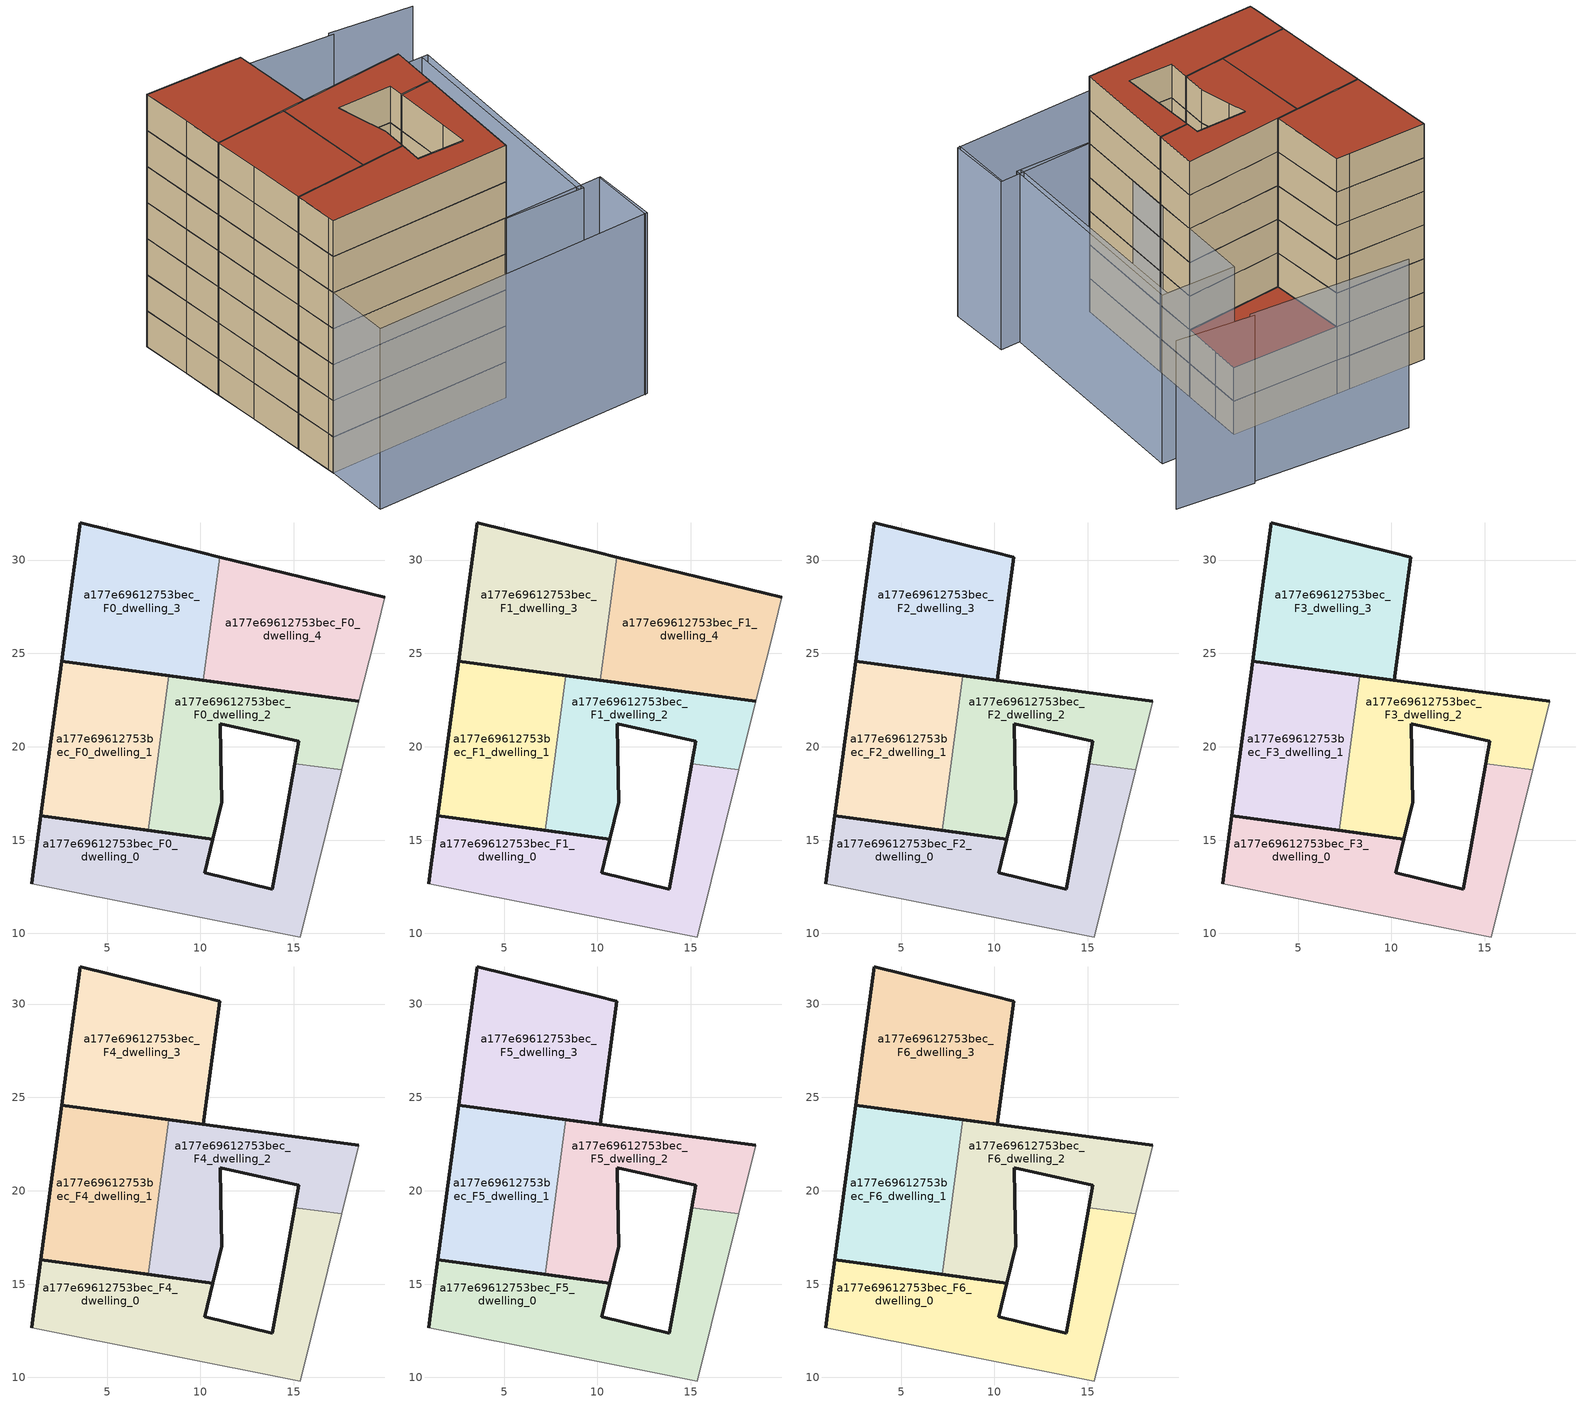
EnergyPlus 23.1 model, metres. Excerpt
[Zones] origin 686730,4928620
a177e69612753bec_F0_dwelling_0
 floor ground (EU_floor_Construction): 15.34,9.81 17.57,18.76 15.05,19.1 14.24,14.57 13.85,12.37 10.22,13.26 10.66,15.05 1.45,16.3 1.02,13.12 0.96,12.65 z0
 wall outside (EU_wall_Construction): 0.96,12.65 1.02,13.12 1.45,16.3 10.66,15.05 10.22,13.26 13.85,12.37 14.24,14.57 15.05,19.1 z0:3
 wall adiabatic (EU_wall_Construction): 17.57,18.76 15.34,9.81 0.96,12.65 z0:3
 wall to a177e69612753bec_F0_dwelling_2 (EU_wall_Construction): 15.05,19.1 17.57,18.76 z0:3
a177e69612753bec_F0_dwelling_1
 floor ground (EU_floor_Construction): 7.19,15.52 8.32,23.81 2.56,24.59 2.06,20.86 1.45,16.3 z0
 wall outside (EU_wall_Construction): 7.19,15.52 1.45,16.3 2.06,20.86 2.56,24.59 8.32,23.81 z0:3
 wall to a177e69612753bec_F0_dwelling_2 (EU_wall_Construction): 8.32,23.81 7.19,15.52 z0:3
a177e69612753bec_F0_dwelling_2
 floor ground (EU_floor_Construction): 17.57,18.76 18.49,22.44 8.32,23.81 7.19,15.52 10.66,15.05 11.15,17.02 11.09,19.64 11.06,21.22 15.26,20.28 15.05,19.1 z0
 wall outside (EU_wall_Construction): 15.05,19.1 15.26,20.28 11.06,21.22 11.09,19.64 11.15,17.02 10.66,15.05 7.19,15.52 / 8.32,23.81 18.49,22.44 z0:3
 wall adiabatic (EU_wall_Construction): 18.49,22.44 17.57,18.76 z0:3
a177e69612753bec_F0_dwelling_3
 floor ground (EU_floor_Construction): 10.16,23.56 11.05,30.15 9.98,30.41 3.56,31.98 3.01,27.89 2.56,24.59 z0
 wall outside (EU_wall_Construction): 10.16,23.56 2.56,24.59 3.01,27.89 3.56,31.98 9.98,30.41 11.05,30.15 z0:3
 wall to a177e69612753bec_F0_dwelling_4 (EU_wall_Construction): 11.05,30.15 10.16,23.56 z0:3
a177e69612753bec_F0_dwelling_4
 floor ground (EU_floor_Construction): 18.49,22.44 19.3,25.68 19.88,28 11.05,30.15 10.16,23.56 z0
 wall outside (EU_wall_Construction): 18.49,22.44 10.16,23.56 / 11.05,30.15 19.88,28 z0:3
 wall adiabatic (EU_wall_Construction): 19.88,28 19.3,25.68 18.49,22.44 z0:3
a177e69612753bec_F1_dwelling_0
 floor to a177e69612753bec_F0_dwelling_0 (EU_floor_Construction): 15.34,9.81 17.57,18.76 15.05,19.1 14.24,14.57 13.85,12.37 10.22,13.26 10.66,15.05 1.45,16.3 1.02,13.12 0.96,12.65 z3
 wall outside (EU_wall_Construction): 0.96,12.65 1.02,13.12 1.45,16.3 10.66,15.05 10.22,13.26 13.85,12.37 14.24,14.57 15.05,19.1 z3:6
 wall adiabatic (EU_wall_Construction): 17.57,18.76 15.34,9.81 0.96,12.65 z3:6
 wall to a177e69612753bec_F1_dwelling_2 (EU_wall_Construction): 15.05,19.1 17.57,18.76 z3:6
a177e69612753bec_F1_dwelling_1
 floor to a177e69612753bec_F0_dwelling_1 (EU_floor_Construction): 7.19,15.52 8.32,23.81 2.56,24.59 2.06,20.86 1.45,16.3 z3
 wall outside (EU_wall_Construction): 7.19,15.52 1.45,16.3 2.06,20.86 2.56,24.59 8.32,23.81 z3:6
 wall to a177e69612753bec_F1_dwelling_2 (EU_wall_Construction): 8.32,23.81 7.19,15.52 z3:6
a177e69612753bec_F1_dwelling_2
 floor to a177e69612753bec_F0_dwelling_2 (EU_floor_Construction): 17.57,18.76 18.49,22.44 8.32,23.81 7.19,15.52 10.66,15.05 11.15,17.02 11.09,19.64 11.06,21.22 15.26,20.28 15.05,19.1 z3
 wall outside (EU_wall_Construction): 15.05,19.1 15.26,20.28 11.06,21.22 11.09,19.64 11.15,17.02 10.66,15.05 7.19,15.52 / 8.32,23.81 18.49,22.44 z3:6
 wall adiabatic (EU_wall_Construction): 18.49,22.44 17.57,18.76 z3:6
a177e69612753bec_F1_dwelling_3
 floor to a177e69612753bec_F0_dwelling_3 (EU_floor_Construction): 10.16,23.56 11.05,30.15 9.98,30.41 3.56,31.98 3.01,27.89 2.56,24.59 z3
 wall outside (EU_wall_Construction): 10.16,23.56 2.56,24.59 3.01,27.89 3.56,31.98 9.98,30.41 11.05,30.15 z3:6
 wall to a177e69612753bec_F1_dwelling_4 (EU_wall_Construction): 11.05,30.15 10.16,23.56 z3:6
a177e69612753bec_F1_dwelling_4
 floor to a177e69612753bec_F0_dwelling_4 (EU_floor_Construction): 18.49,22.44 19.3,25.68 19.88,28 11.05,30.15 10.16,23.56 z3
 wall outside (EU_wall_Construction): 18.49,22.44 10.16,23.56 / 11.05,30.15 19.88,28 z3:6
 wall adiabatic (EU_wall_Construction): 19.88,28 19.3,25.68 18.49,22.44 z3:6
 roof outside (EU_roof_Construction): 19.88,28 19.3,25.68 18.49,22.44 10.16,23.56 11.05,30.15 z6
a177e69612753bec_F2_dwelling_0
 floor to a177e69612753bec_F1_dwelling_0 (EU_floor_Construction): 15.34,9.81 17.57,18.76 15.05,19.1 14.24,14.57 13.85,12.37 10.22,13.26 10.66,15.05 1.45,16.3 1.02,13.12 0.96,12.65 z6
 wall outside (EU_wall_Construction): 0.96,12.65 1.02,13.12 1.45,16.3 10.66,15.05 10.22,13.26 13.85,12.37 14.24,14.57 15.05,19.1 z6:9
 wall adiabatic (EU_wall_Construction): 17.57,18.76 15.34,9.81 0.96,12.65 z6:9
 wall to a177e69612753bec_F2_dwelling_2 (EU_wall_Construction): 15.05,19.1 17.57,18.76 z6:9
a177e69612753bec_F2_dwelling_1
 floor to a177e69612753bec_F1_dwelling_1 (EU_floor_Construction): 7.19,15.52 8.32,23.81 2.56,24.59 2.06,20.86 1.45,16.3 z6
 wall outside (EU_wall_Construction): 7.19,15.52 1.45,16.3 2.06,20.86 2.56,24.59 8.32,23.81 z6:9
 wall to a177e69612753bec_F2_dwelling_2 (EU_wall_Construction): 8.32,23.81 7.19,15.52 z6:9
a177e69612753bec_F2_dwelling_2
 floor to a177e69612753bec_F1_dwelling_2 (EU_floor_Construction): 17.57,18.76 18.49,22.44 8.32,23.81 7.19,15.52 10.66,15.05 11.15,17.02 11.09,19.64 11.06,21.22 15.26,20.28 15.05,19.1 z6
 wall outside (EU_wall_Construction): 15.05,19.1 15.26,20.28 11.06,21.22 11.09,19.64 11.15,17.02 10.66,15.05 7.19,15.52 / 8.32,23.81 18.49,22.44 z6:9
 wall adiabatic (EU_wall_Construction): 18.49,22.44 17.57,18.76 z6:9
a177e69612753bec_F2_dwelling_3
 floor to a177e69612753bec_F1_dwelling_3 (EU_floor_Construction): 10.16,23.56 11.05,30.15 9.98,30.41 3.56,31.98 3.01,27.89 2.56,24.59 z6
 wall outside (EU_wall_Construction): 10.16,23.56 2.56,24.59 3.01,27.89 3.56,31.98 9.98,30.41 11.05,30.15 10.16,23.56 z6:9
a177e69612753bec_F3_dwelling_0
 floor to a177e69612753bec_F2_dwelling_0 (EU_floor_Construction): 15.34,9.81 17.57,18.76 15.05,19.1 14.24,14.57 13.85,12.37 10.22,13.26 10.66,15.05 1.45,16.3 1.02,13.12 0.96,12.65 z9
 wall outside (EU_wall_Construction): 0.96,12.65 1.02,13.12 1.45,16.3 10.66,15.05 10.22,13.26 13.85,12.37 14.24,14.57 15.05,19.1 z9:12
 wall adiabatic (EU_wall_Construction): 17.57,18.76 15.34,9.81 0.96,12.65 z9:12
 wall to a177e69612753bec_F3_dwelling_2 (EU_wall_Construction): 15.05,19.1 17.57,18.76 z9:12
a177e69612753bec_F3_dwelling_1
 floor to a177e69612753bec_F2_dwelling_1 (EU_floor_Construction): 7.19,15.52 8.32,23.81 2.56,24.59 2.06,20.86 1.45,16.3 z9
 wall outside (EU_wall_Construction): 7.19,15.52 1.45,16.3 2.06,20.86 2.56,24.59 8.32,23.81 z9:12
 wall to a177e69612753bec_F3_dwelling_2 (EU_wall_Construction): 8.32,23.81 7.19,15.52 z9:12
a177e69612753bec_F3_dwelling_2
 floor to a177e69612753bec_F2_dwelling_2 (EU_floor_Construction): 17.57,18.76 18.49,22.44 8.32,23.81 7.19,15.52 10.66,15.05 11.15,17.02 11.09,19.64 11.06,21.22 15.26,20.28 15.05,19.1 z9
 wall outside (EU_wall_Construction): 15.05,19.1 15.26,20.28 11.06,21.22 11.09,19.64 11.15,17.02 10.66,15.05 7.19,15.52 / 8.32,23.81 18.49,22.44 z9:12
 wall adiabatic (EU_wall_Construction): 18.49,22.44 17.57,18.76 z9:12
a177e69612753bec_F3_dwelling_3
 floor to a177e69612753bec_F2_dwelling_3 (EU_floor_Construction): 10.16,23.56 11.05,30.15 9.98,30.41 3.56,31.98 3.01,27.89 2.56,24.59 z9
 wall outside (EU_wall_Construction): 10.16,23.56 2.56,24.59 3.01,27.89 3.56,31.98 9.98,30.41 11.05,30.15 10.16,23.56 z9:12
a177e69612753bec_F4_dwelling_0
 floor to a177e69612753bec_F3_dwelling_0 (EU_floor_Construction): 15.34,9.81 17.57,18.76 15.05,19.1 14.24,14.57 13.85,12.37 10.22,13.26 10.66,15.05 1.45,16.3 1.02,13.12 0.96,12.65 z12
 wall outside (EU_wall_Construction): 0.96,12.65 1.02,13.12 1.45,16.3 10.66,15.05 10.22,13.26 13.85,12.37 14.24,14.57 15.05,19.1 z12:15
 wall adiabatic (EU_wall_Construction): 17.57,18.76 15.34,9.81 0.96,12.65 z12:15
 wall to a177e69612753bec_F4_dwelling_2 (EU_wall_Construction): 15.05,19.1 17.57,18.76 z12:15
a177e69612753bec_F4_dwelling_1
 floor to a177e69612753bec_F3_dwelling_1 (EU_floor_Construction): 7.19,15.52 8.32,23.81 2.56,24.59 2.06,20.86 1.45,16.3 z12
 wall outside (EU_wall_Construction): 7.19,15.52 1.45,16.3 2.06,20.86 2.56,24.59 8.32,23.81 z12:15
 wall to a177e69612753bec_F4_dwelling_2 (EU_wall_Construction): 8.32,23.81 7.19,15.52 z12:15
a177e69612753bec_F4_dwelling_2
 floor to a177e69612753bec_F3_dwelling_2 (EU_floor_Construction): 17.57,18.76 18.49,22.44 8.32,23.81 7.19,15.52 10.66,15.05 11.15,17.02 11.09,19.64 11.06,21.22 15.26,20.28 15.05,19.1 z12
 wall outside (EU_wall_Construction): 15.05,19.1 15.26,20.28 11.06,21.22 11.09,19.64 11.15,17.02 10.66,15.05 7.19,15.52 / 8.32,23.81 18.49,22.44 z12:15
 wall adiabatic (EU_wall_Construction): 18.49,22.44 17.57,18.76 z12:15
a177e69612753bec_F4_dwelling_3
 floor to a177e69612753bec_F3_dwelling_3 (EU_floor_Construction): 10.16,23.56 11.05,30.15 9.98,30.41 3.56,31.98 3.01,27.89 2.56,24.59 z12
 wall outside (EU_wall_Construction): 10.16,23.56 2.56,24.59 3.01,27.89 3.56,31.98 9.98,30.41 11.05,30.15 10.16,23.56 z12:15
a177e69612753bec_F5_dwelling_0
 floor to a177e69612753bec_F4_dwelling_0 (EU_floor_Construction): 15.34,9.81 17.57,18.76 15.05,19.1 14.24,14.57 13.85,12.37 10.22,13.26 10.66,15.05 1.45,16.3 1.02,13.12 0.96,12.65 z15
 wall outside (EU_wall_Construction): 0.96,12.65 1.02,13.12 1.45,16.3 10.66,15.05 10.22,13.26 13.85,12.37 14.24,14.57 15.05,19.1 z15:18
 wall adiabatic (EU_wall_Construction): 17.57,18.76 15.34,9.81 0.96,12.65 z15:18
 wall to a177e69612753bec_F5_dwelling_2 (EU_wall_Construction): 15.05,19.1 17.57,18.76 z15:18
a177e69612753bec_F5_dwelling_1
 floor to a177e69612753bec_F4_dwelling_1 (EU_floor_Construction): 7.19,15.52 8.32,23.81 2.56,24.59 2.06,20.86 1.45,16.3 z15
 wall outside (EU_wall_Construction): 7.19,15.52 1.45,16.3 2.06,20.86 2.56,24.59 8.32,23.81 z15:18
 wall to a177e69612753bec_F5_dwelling_2 (EU_wall_Construction): 8.32,23.81 7.19,15.52 z15:18
a177e69612753bec_F5_dwelling_2
 floor to a177e69612753bec_F4_dwelling_2 (EU_floor_Construction): 17.57,18.76 18.49,22.44 8.32,23.81 7.19,15.52 10.66,15.05 11.15,17.02 11.09,19.64 11.06,21.22 15.26,20.28 15.05,19.1 z15
 wall outside (EU_wall_Construction): 15.05,19.1 15.26,20.28 11.06,21.22 11.09,19.64 11.15,17.02 10.66,15.05 7.19,15.52 / 8.32,23.81 18.49,22.44 z15:18
 wall adiabatic (EU_wall_Construction): 18.49,22.44 17.57,18.76 z15:18
a177e69612753bec_F5_dwelling_3
 floor to a177e69612753bec_F4_dwelling_3 (EU_floor_Construction): 10.16,23.56 11.05,30.15 9.98,30.41 3.56,31.98 3.01,27.89 2.56,24.59 z15
 wall outside (EU_wall_Construction): 10.16,23.56 2.56,24.59 3.01,27.89 3.56,31.98 9.98,30.41 11.05,30.15 10.16,23.56 z15:18
a177e69612753bec_F6_dwelling_0
 floor to a177e69612753bec_F5_dwelling_0 (EU_floor_Construction): 15.34,9.81 17.57,18.76 15.05,19.1 14.24,14.57 13.85,12.37 10.22,13.26 10.66,15.05 1.45,16.3 1.02,13.12 0.96,12.65 z18
 wall outside (EU_wall_Construction): 0.96,12.65 1.02,13.12 1.45,16.3 10.66,15.05 10.22,13.26 13.85,12.37 14.24,14.57 15.05,19.1 z18:21
 wall adiabatic (EU_wall_Construction): 17.57,18.76 15.34,9.81 0.96,12.65 z18:21
 wall to a177e69612753bec_F6_dwelling_2 (EU_wall_Construction): 15.05,19.1 17.57,18.76 z18:21
 roof outside (EU_roof_Construction): 17.57,18.76 15.34,9.81 0.96,12.65 1.02,13.12 1.45,16.3 10.66,15.05 10.22,13.26 13.85,12.37 14.24,14.57 15.05,19.1 z21
a177e69612753bec_F6_dwelling_1
 floor to a177e69612753bec_F5_dwelling_1 (EU_floor_Construction): 7.19,15.52 8.32,23.81 2.56,24.59 2.06,20.86 1.45,16.3 z18
 wall outside (EU_wall_Construction): 7.19,15.52 1.45,16.3 2.06,20.86 2.56,24.59 8.32,23.81 z18:21
 wall to a177e69612753bec_F6_dwelling_2 (EU_wall_Construction): 8.32,23.81 7.19,15.52 z18:21
 roof outside (EU_roof_Construction): 8.32,23.81 7.19,15.52 1.45,16.3 2.06,20.86 2.56,24.59 z21
a177e69612753bec_F6_dwelling_2
 floor to a177e69612753bec_F5_dwelling_2 (EU_floor_Construction): 17.57,18.76 18.49,22.44 8.32,23.81 7.19,15.52 10.66,15.05 11.15,17.02 11.09,19.64 11.06,21.22 15.26,20.28 15.05,19.1 z18
 wall outside (EU_wall_Construction): 15.05,19.1 15.26,20.28 11.06,21.22 11.09,19.64 11.15,17.02 10.66,15.05 7.19,15.52 / 8.32,23.81 18.49,22.44 z18:21
 wall adiabatic (EU_wall_Construction): 18.49,22.44 17.57,18.76 z18:21
 roof outside (EU_roof_Construction): 18.49,22.44 17.57,18.76 15.05,19.1 15.26,20.28 11.06,21.22 11.09,19.64 11.15,17.02 10.66,15.05 7.19,15.52 8.32,23.81 z21
a177e69612753bec_F6_dwelling_3
 floor to a177e69612753bec_F5_dwelling_3 (EU_floor_Construction): 10.16,23.56 11.05,30.15 9.98,30.41 3.56,31.98 3.01,27.89 2.56,24.59 z18
 wall outside (EU_wall_Construction): 10.16,23.56 2.56,24.59 3.01,27.89 3.56,31.98 9.98,30.41 11.05,30.15 10.16,23.56 z18:21
 roof outside (EU_roof_Construction): 11.05,30.15 10.16,23.56 2.56,24.59 3.01,27.89 3.56,31.98 9.98,30.41 z21
shading: 21.92,3.04 23.09,8.21 / 21.11,8.31 25.56,26.63 / 29.6,31.1 23.4,33.18 / 23.55,32.88 10.71,36.85 / 22.16,3.07 -0.07,7.49 / -0.07,7.49 0.96,12.67 / 0.96,12.67 23.19,8.25 / 23.19,8.25 22.16,3.07 / 15.33,9.75 19.89,28.04 / 19.89,28.04 26.03,26.51 / 26.03,26.51 21.48,8.22 / 21.48,8.22 15.33,9.75 z0:15
[Building]
EU S2 Campaign: North Axis=0; Terrain=City; Solar Distribution=FullExterior
[Site:Location]
Bologna: Latitude=44.5; Longitude=11.25; Time Zone=1; Elevation=37
[SizingPeriod:WeatherFileDays]
AnnualSizingPeriod: Begin Month=1; Begin Day of Month=1; End Month=12; End Day of Month=31; Day of Week for Start Day=Monday; Use Weather File Daylight Saving Period=No; Use Weather File Rain and Snow Indicators=No
[MATERIAL]
EU_InternalMass_Material: Roughness=MediumRough; Thickness=0.1; Conductivity=1; Density=1800; Specific Heat=900; Thermal Absorptance=0.9; Solar Absorptance=0.7; Visible Absorptance=0.7
[MATERIAL:NOMASS] Roughness=MediumRough; Thermal Absorptance=0.9; Solar Absorptance=0.7; Visible Absorptance=0.7
Name | Thermal Resistance
EU_wall_NoMass | 0.779417
EU_roof_NoMass | 0.435466
EU_floor_NoMass | 0.588222
[CONSTRUCTION]
EU_wall_Construction: EU_wall_NoMass
EU_roof_Construction: EU_roof_NoMass
EU_floor_Construction: EU_floor_NoMass
EU_InternalMass_Construction: EU_InternalMass_Material
[ZONE] Type=1; Multiplier=1; Ceiling Height=autocalculate; Floor Area=autocalculate; Part of Total Floor Area=Yes
Name | Volume
a177e69612753bec_F0_dwelling_0; a177e69612753bec_F1_dwelling_0; a177e69612753bec_F2_dwelling_0; a177e69612753bec_F3_dwelling_0; a177e69612753bec_F4_dwelling_0; a177e69612753bec_F5_dwelling_0; a177e69612753bec_F6_dwelling_0 | 195.158
a177e69612753bec_F0_dwelling_1; a177e69612753bec_F1_dwelling_1; a177e69612753bec_F2_dwelling_1; a177e69612753bec_F3_dwelling_1; a177e69612753bec_F4_dwelling_1; a177e69612753bec_F5_dwelling_1; a177e69612753bec_F6_dwelling_1 | 145.622
a177e69612753bec_F0_dwelling_2; a177e69612753bec_F1_dwelling_2; a177e69612753bec_F2_dwelling_2; a177e69612753bec_F3_dwelling_2; a177e69612753bec_F4_dwelling_2; a177e69612753bec_F5_dwelling_2; a177e69612753bec_F6_dwelling_2 | 145.631
a177e69612753bec_F0_dwelling_3; a177e69612753bec_F1_dwelling_3; a177e69612753bec_F2_dwelling_3; a177e69612753bec_F3_dwelling_3; a177e69612753bec_F4_dwelling_3; a177e69612753bec_F5_dwelling_3; a177e69612753bec_F6_dwelling_3 | 162.137
a177e69612753bec_F0_dwelling_4; a177e69612753bec_F1_dwelling_4 | 162.13
[INTERNALMASS] Construction=EU_InternalMass_Construction
Name | Zone or ZoneList | Surface Area
a177e69612753bec_F0_dwelling_0_EU_InternalMass | a177e69612753bec_F0_dwelling_0 | 65.0529
a177e69612753bec_F0_dwelling_1_EU_InternalMass | a177e69612753bec_F0_dwelling_1 | 48.5404
a177e69612753bec_F0_dwelling_2_EU_InternalMass | a177e69612753bec_F0_dwelling_2 | 48.5437
a177e69612753bec_F0_dwelling_3_EU_InternalMass | a177e69612753bec_F0_dwelling_3 | 54.0459
a177e69612753bec_F0_dwelling_4_EU_InternalMass | a177e69612753bec_F0_dwelling_4 | 54.0429
a177e69612753bec_F1_dwelling_0_EU_InternalMass | a177e69612753bec_F1_dwelling_0 | 65.0529
a177e69612753bec_F1_dwelling_1_EU_InternalMass | a177e69612753bec_F1_dwelling_1 | 48.5404
a177e69612753bec_F1_dwelling_2_EU_InternalMass | a177e69612753bec_F1_dwelling_2 | 48.5437
a177e69612753bec_F1_dwelling_3_EU_InternalMass | a177e69612753bec_F1_dwelling_3 | 54.0459
a177e69612753bec_F1_dwelling_4_EU_InternalMass | a177e69612753bec_F1_dwelling_4 | 54.0429
a177e69612753bec_F2_dwelling_0_EU_InternalMass | a177e69612753bec_F2_dwelling_0 | 38.5964
a177e69612753bec_F2_dwelling_1_EU_InternalMass | a177e69612753bec_F2_dwelling_1 | 96.5096
a177e69612753bec_F2_dwelling_2_EU_InternalMass | a177e69612753bec_F2_dwelling_2 | 67.5537
a177e69612753bec_F2_dwelling_3_EU_InternalMass | a177e69612753bec_F2_dwelling_3 | 67.5551
a177e69612753bec_F3_dwelling_0_EU_InternalMass | a177e69612753bec_F3_dwelling_0 | 38.5964
a177e69612753bec_F3_dwelling_1_EU_InternalMass | a177e69612753bec_F3_dwelling_1 | 96.5096
a177e69612753bec_F3_dwelling_2_EU_InternalMass | a177e69612753bec_F3_dwelling_2 | 67.5537
a177e69612753bec_F3_dwelling_3_EU_InternalMass | a177e69612753bec_F3_dwelling_3 | 67.5551
a177e69612753bec_F4_dwelling_0_EU_InternalMass | a177e69612753bec_F4_dwelling_0 | 38.5964
a177e69612753bec_F4_dwelling_1_EU_InternalMass | a177e69612753bec_F4_dwelling_1 | 96.5096
a177e69612753bec_F4_dwelling_2_EU_InternalMass | a177e69612753bec_F4_dwelling_2 | 67.5537
a177e69612753bec_F4_dwelling_3_EU_InternalMass | a177e69612753bec_F4_dwelling_3 | 67.5551
a177e69612753bec_F5_dwelling_0_EU_InternalMass | a177e69612753bec_F5_dwelling_0 | 38.5964
a177e69612753bec_F5_dwelling_1_EU_InternalMass | a177e69612753bec_F5_dwelling_1 | 96.5096
a177e69612753bec_F5_dwelling_2_EU_InternalMass | a177e69612753bec_F5_dwelling_2 | 67.5537
a177e69612753bec_F5_dwelling_3_EU_InternalMass | a177e69612753bec_F5_dwelling_3 | 67.5551
a177e69612753bec_F6_dwelling_0_EU_InternalMass | a177e69612753bec_F6_dwelling_0 | 38.5964
a177e69612753bec_F6_dwelling_1_EU_InternalMass | a177e69612753bec_F6_dwelling_1 | 96.5096
a177e69612753bec_F6_dwelling_2_EU_InternalMass | a177e69612753bec_F6_dwelling_2 | 67.5537
a177e69612753bec_F6_dwelling_3_EU_InternalMass | a177e69612753bec_F6_dwelling_3 | 67.5551
[OTHEREQUIPMENT] Fuel Type=Electricity; Design Level Calculation Method=Watts/Area; Power per Zone Floor Area=1; Fraction Latent=0; Fraction Radiant=0; Fraction Lost=0; Carbon Dioxide Generation Rate=0; EndUse Subcategory=EU_Step8_InternalGains
Name | Zone or ZoneList or Space or SpaceList | Schedule
EU_Step8_InternalGain_a177e69612753bec_F0_dwelling_0_f000 | a177e69612753bec_F0_dwelling_0 | EU_Step8_GainSchedule_a177e69612753bec_F0_dwelling_0_f000
EU_Step8_InternalGain_a177e69612753bec_F0_dwelling_1_f000 | a177e69612753bec_F0_dwelling_1 | EU_Step8_GainSchedule_a177e69612753bec_F0_dwelling_1_f000
EU_Step8_InternalGain_a177e69612753bec_F0_dwelling_2_f000 | a177e69612753bec_F0_dwelling_2 | EU_Step8_GainSchedule_a177e69612753bec_F0_dwelling_2_f000
EU_Step8_InternalGain_a177e69612753bec_F0_dwelling_3_f000 | a177e69612753bec_F0_dwelling_3 | EU_Step8_GainSchedule_a177e69612753bec_F0_dwelling_3_f000
EU_Step8_InternalGain_a177e69612753bec_F0_dwelling_4_f000 | a177e69612753bec_F0_dwelling_4 | EU_Step8_GainSchedule_a177e69612753bec_F0_dwelling_4_f000
EU_Step8_InternalGain_a177e69612753bec_F1_dwelling_0_f000 | a177e69612753bec_F1_dwelling_0 | EU_Step8_GainSchedule_a177e69612753bec_F1_dwelling_0_f000
EU_Step8_InternalGain_a177e69612753bec_F1_dwelling_1_f000 | a177e69612753bec_F1_dwelling_1 | EU_Step8_GainSchedule_a177e69612753bec_F1_dwelling_1_f000
EU_Step8_InternalGain_a177e69612753bec_F1_dwelling_2_f000 | a177e69612753bec_F1_dwelling_2 | EU_Step8_GainSchedule_a177e69612753bec_F1_dwelling_2_f000
EU_Step8_InternalGain_a177e69612753bec_F1_dwelling_3_f000 | a177e69612753bec_F1_dwelling_3 | EU_Step8_GainSchedule_a177e69612753bec_F1_dwelling_3_f000
EU_Step8_InternalGain_a177e69612753bec_F1_dwelling_4_f000 | a177e69612753bec_F1_dwelling_4 | EU_Step8_GainSchedule_a177e69612753bec_F1_dwelling_4_f000
EU_Step8_InternalGain_a177e69612753bec_F2_dwelling_0_f000 | a177e69612753bec_F2_dwelling_0 | EU_Step8_GainSchedule_a177e69612753bec_F2_dwelling_0_f000
EU_Step8_InternalGain_a177e69612753bec_F2_dwelling_1_f000 | a177e69612753bec_F2_dwelling_1 | EU_Step8_GainSchedule_a177e69612753bec_F2_dwelling_1_f000
EU_Step8_InternalGain_a177e69612753bec_F2_dwelling_2_f000 | a177e69612753bec_F2_dwelling_2 | EU_Step8_GainSchedule_a177e69612753bec_F2_dwelling_2_f000
EU_Step8_InternalGain_a177e69612753bec_F2_dwelling_3_f000 | a177e69612753bec_F2_dwelling_3 | EU_Step8_GainSchedule_a177e69612753bec_F2_dwelling_3_f000
EU_Step8_InternalGain_a177e69612753bec_F3_dwelling_0_f000 | a177e69612753bec_F3_dwelling_0 | EU_Step8_GainSchedule_a177e69612753bec_F3_dwelling_0_f000
EU_Step8_InternalGain_a177e69612753bec_F3_dwelling_1_f000 | a177e69612753bec_F3_dwelling_1 | EU_Step8_GainSchedule_a177e69612753bec_F3_dwelling_1_f000
EU_Step8_InternalGain_a177e69612753bec_F3_dwelling_2_f000 | a177e69612753bec_F3_dwelling_2 | EU_Step8_GainSchedule_a177e69612753bec_F3_dwelling_2_f000
EU_Step8_InternalGain_a177e69612753bec_F3_dwelling_3_f000 | a177e69612753bec_F3_dwelling_3 | EU_Step8_GainSchedule_a177e69612753bec_F3_dwelling_3_f000
EU_Step8_InternalGain_a177e69612753bec_F4_dwelling_0_f000 | a177e69612753bec_F4_dwelling_0 | EU_Step8_GainSchedule_a177e69612753bec_F4_dwelling_0_f000
EU_Step8_InternalGain_a177e69612753bec_F4_dwelling_1_f000 | a177e69612753bec_F4_dwelling_1 | EU_Step8_GainSchedule_a177e69612753bec_F4_dwelling_1_f000
EU_Step8_InternalGain_a177e69612753bec_F4_dwelling_2_f000 | a177e69612753bec_F4_dwelling_2 | EU_Step8_GainSchedule_a177e69612753bec_F4_dwelling_2_f000
EU_Step8_InternalGain_a177e69612753bec_F4_dwelling_3_f000 | a177e69612753bec_F4_dwelling_3 | EU_Step8_GainSchedule_a177e69612753bec_F4_dwelling_3_f000
EU_Step8_InternalGain_a177e69612753bec_F5_dwelling_0_f000 | a177e69612753bec_F5_dwelling_0 | EU_Step8_GainSchedule_a177e69612753bec_F5_dwelling_0_f000
EU_Step8_InternalGain_a177e69612753bec_F5_dwelling_1_f000 | a177e69612753bec_F5_dwelling_1 | EU_Step8_GainSchedule_a177e69612753bec_F5_dwelling_1_f000
EU_Step8_InternalGain_a177e69612753bec_F5_dwelling_2_f000 | a177e69612753bec_F5_dwelling_2 | EU_Step8_GainSchedule_a177e69612753bec_F5_dwelling_2_f000
EU_Step8_InternalGain_a177e69612753bec_F5_dwelling_3_f000 | a177e69612753bec_F5_dwelling_3 | EU_Step8_GainSchedule_a177e69612753bec_F5_dwelling_3_f000
EU_Step8_InternalGain_a177e69612753bec_F6_dwelling_0_f000 | a177e69612753bec_F6_dwelling_0 | EU_Step8_GainSchedule_a177e69612753bec_F6_dwelling_0_f000
EU_Step8_InternalGain_a177e69612753bec_F6_dwelling_1_f000 | a177e69612753bec_F6_dwelling_1 | EU_Step8_GainSchedule_a177e69612753bec_F6_dwelling_1_f000
EU_Step8_InternalGain_a177e69612753bec_F6_dwelling_2_f000 | a177e69612753bec_F6_dwelling_2 | EU_Step8_GainSchedule_a177e69612753bec_F6_dwelling_2_f000
EU_Step8_InternalGain_a177e69612753bec_F6_dwelling_3_f000 | a177e69612753bec_F6_dwelling_3 | EU_Step8_GainSchedule_a177e69612753bec_F6_dwelling_3_f000
[ZONEVENTILATION:DESIGNFLOWRATE] Schedule=EU_AlwaysOn; Design Flow Rate Calculation Method=AirChanges/Hour; Air Changes per Hour=0.712058; Ventilation Type=Natural; Fan Pressure Rise=0; Fan Total Efficiency=1; Constant Term Coefficient=1; Temperature Term Coefficient=0; Velocity Term Coefficient=0; Velocity Squared Term Coefficient=0; Minimum Indoor Temperature=-100; Maximum Indoor Temperature=100; Delta Temperature=-100; Minimum Outdoor Temperature=-100; Maximum Outdoor Temperature=100; Maximum Wind Speed=40
Name | Zone or ZoneList or Space or SpaceList
EU_ConstantAir_a177e69612753bec_F0_dwelling_0 | a177e69612753bec_F0_dwelling_0
EU_ConstantAir_a177e69612753bec_F0_dwelling_1 | a177e69612753bec_F0_dwelling_1
EU_ConstantAir_a177e69612753bec_F0_dwelling_2 | a177e69612753bec_F0_dwelling_2
EU_ConstantAir_a177e69612753bec_F0_dwelling_3 | a177e69612753bec_F0_dwelling_3
EU_ConstantAir_a177e69612753bec_F0_dwelling_4 | a177e69612753bec_F0_dwelling_4
EU_ConstantAir_a177e69612753bec_F1_dwelling_0 | a177e69612753bec_F1_dwelling_0
EU_ConstantAir_a177e69612753bec_F1_dwelling_1 | a177e69612753bec_F1_dwelling_1
EU_ConstantAir_a177e69612753bec_F1_dwelling_2 | a177e69612753bec_F1_dwelling_2
EU_ConstantAir_a177e69612753bec_F1_dwelling_3 | a177e69612753bec_F1_dwelling_3
EU_ConstantAir_a177e69612753bec_F1_dwelling_4 | a177e69612753bec_F1_dwelling_4
EU_ConstantAir_a177e69612753bec_F2_dwelling_0 | a177e69612753bec_F2_dwelling_0
EU_ConstantAir_a177e69612753bec_F2_dwelling_1 | a177e69612753bec_F2_dwelling_1
EU_ConstantAir_a177e69612753bec_F2_dwelling_2 | a177e69612753bec_F2_dwelling_2
EU_ConstantAir_a177e69612753bec_F2_dwelling_3 | a177e69612753bec_F2_dwelling_3
EU_ConstantAir_a177e69612753bec_F3_dwelling_0 | a177e69612753bec_F3_dwelling_0
EU_ConstantAir_a177e69612753bec_F3_dwelling_1 | a177e69612753bec_F3_dwelling_1
EU_ConstantAir_a177e69612753bec_F3_dwelling_2 | a177e69612753bec_F3_dwelling_2
EU_ConstantAir_a177e69612753bec_F3_dwelling_3 | a177e69612753bec_F3_dwelling_3
EU_ConstantAir_a177e69612753bec_F4_dwelling_0 | a177e69612753bec_F4_dwelling_0
EU_ConstantAir_a177e69612753bec_F4_dwelling_1 | a177e69612753bec_F4_dwelling_1
EU_ConstantAir_a177e69612753bec_F4_dwelling_2 | a177e69612753bec_F4_dwelling_2
EU_ConstantAir_a177e69612753bec_F4_dwelling_3 | a177e69612753bec_F4_dwelling_3
EU_ConstantAir_a177e69612753bec_F5_dwelling_0 | a177e69612753bec_F5_dwelling_0
EU_ConstantAir_a177e69612753bec_F5_dwelling_1 | a177e69612753bec_F5_dwelling_1
EU_ConstantAir_a177e69612753bec_F5_dwelling_2 | a177e69612753bec_F5_dwelling_2
EU_ConstantAir_a177e69612753bec_F5_dwelling_3 | a177e69612753bec_F5_dwelling_3
EU_ConstantAir_a177e69612753bec_F6_dwelling_0 | a177e69612753bec_F6_dwelling_0
EU_ConstantAir_a177e69612753bec_F6_dwelling_1 | a177e69612753bec_F6_dwelling_1
EU_ConstantAir_a177e69612753bec_F6_dwelling_2 | a177e69612753bec_F6_dwelling_2
EU_ConstantAir_a177e69612753bec_F6_dwelling_3 | a177e69612753bec_F6_dwelling_3
[HVACTEMPLATE:THERMOSTAT] Constant Heating Setpoint=20; Constant Cooling Setpoint=50
EU_HeatOnly_a177e69612753bec_F0_dwelling_0; EU_HeatOnly_a177e69612753bec_F0_dwelling_1; EU_HeatOnly_a177e69612753bec_F0_dwelling_2; EU_HeatOnly_a177e69612753bec_F0_dwelling_3; EU_HeatOnly_a177e69612753bec_F0_dwelling_4; EU_HeatOnly_a177e69612753bec_F1_dwelling_0; EU_HeatOnly_a177e69612753bec_F1_dwelling_1; EU_HeatOnly_a177e69612753bec_F1_dwelling_2; EU_HeatOnly_a177e69612753bec_F1_dwelling_3; EU_HeatOnly_a177e69612753bec_F1_dwelling_4; EU_HeatOnly_a177e69612753bec_F2_dwelling_0; EU_HeatOnly_a177e69612753bec_F2_dwelling_1; EU_HeatOnly_a177e69612753bec_F2_dwelling_2; EU_HeatOnly_a177e69612753bec_F2_dwelling_3; EU_HeatOnly_a177e69612753bec_F3_dwelling_0; EU_HeatOnly_a177e69612753bec_F3_dwelling_1; EU_HeatOnly_a177e69612753bec_F3_dwelling_2; EU_HeatOnly_a177e69612753bec_F3_dwelling_3; EU_HeatOnly_a177e69612753bec_F4_dwelling_0; EU_HeatOnly_a177e69612753bec_F4_dwelling_1; EU_HeatOnly_a177e69612753bec_F4_dwelling_2; EU_HeatOnly_a177e69612753bec_F4_dwelling_3; EU_HeatOnly_a177e69612753bec_F5_dwelling_0; EU_HeatOnly_a177e69612753bec_F5_dwelling_1; EU_HeatOnly_a177e69612753bec_F5_dwelling_2; EU_HeatOnly_a177e69612753bec_F5_dwelling_3; EU_HeatOnly_a177e69612753bec_F6_dwelling_0; EU_HeatOnly_a177e69612753bec_F6_dwelling_1; EU_HeatOnly_a177e69612753bec_F6_dwelling_2; EU_HeatOnly_a177e69612753bec_F6_dwelling_3
[HVACTEMPLATE:ZONE:IDEALLOADSAIRSYSTEM] System Availability Schedule=EU_AlwaysOn; Maximum Heating Supply Air Temperature=50; Minimum Cooling Supply Air Temperature=13; Maximum Heating Supply Air Humidity Ratio=0.0156; Minimum Cooling Supply Air Humidity Ratio=0.0077; Heating Limit=NoLimit; Cooling Limit=NoLimit; Heating Availability Schedule=EU_AlwaysOn; Cooling Availability Schedule=EU_CoolingOff; Dehumidification Control Type=ConstantSensibleHeatRatio; Cooling Sensible Heat Ratio=0.7; Dehumidification Setpoint=60; Humidification Control Type=None; Humidification Setpoint=30; Outdoor Air Method=None; Outdoor Air Flow Rate per Person=0.00944; Outdoor Air Flow Rate per Zone Floor Area=0; Outdoor Air Flow Rate per Zone=0; Demand Controlled Ventilation Type=None; Outdoor Air Economizer Type=NoEconomizer; Heat Recovery Type=None; Sensible Heat Recovery Effectiveness=0.7; Latent Heat Recovery Effectiveness=0.65
Name | Template Thermostat
a177e69612753bec_F0_dwelling_0 | EU_HeatOnly_a177e69612753bec_F0_dwelling_0
a177e69612753bec_F0_dwelling_1 | EU_HeatOnly_a177e69612753bec_F0_dwelling_1
a177e69612753bec_F0_dwelling_2 | EU_HeatOnly_a177e69612753bec_F0_dwelling_2
a177e69612753bec_F0_dwelling_3 | EU_HeatOnly_a177e69612753bec_F0_dwelling_3
a177e69612753bec_F0_dwelling_4 | EU_HeatOnly_a177e69612753bec_F0_dwelling_4
a177e69612753bec_F1_dwelling_0 | EU_HeatOnly_a177e69612753bec_F1_dwelling_0
a177e69612753bec_F1_dwelling_1 | EU_HeatOnly_a177e69612753bec_F1_dwelling_1
a177e69612753bec_F1_dwelling_2 | EU_HeatOnly_a177e69612753bec_F1_dwelling_2
a177e69612753bec_F1_dwelling_3 | EU_HeatOnly_a177e69612753bec_F1_dwelling_3
a177e69612753bec_F1_dwelling_4 | EU_HeatOnly_a177e69612753bec_F1_dwelling_4
a177e69612753bec_F2_dwelling_0 | EU_HeatOnly_a177e69612753bec_F2_dwelling_0
a177e69612753bec_F2_dwelling_1 | EU_HeatOnly_a177e69612753bec_F2_dwelling_1
a177e69612753bec_F2_dwelling_2 | EU_HeatOnly_a177e69612753bec_F2_dwelling_2
a177e69612753bec_F2_dwelling_3 | EU_HeatOnly_a177e69612753bec_F2_dwelling_3
a177e69612753bec_F3_dwelling_0 | EU_HeatOnly_a177e69612753bec_F3_dwelling_0
a177e69612753bec_F3_dwelling_1 | EU_HeatOnly_a177e69612753bec_F3_dwelling_1
a177e69612753bec_F3_dwelling_2 | EU_HeatOnly_a177e69612753bec_F3_dwelling_2
a177e69612753bec_F3_dwelling_3 | EU_HeatOnly_a177e69612753bec_F3_dwelling_3
a177e69612753bec_F4_dwelling_0 | EU_HeatOnly_a177e69612753bec_F4_dwelling_0
a177e69612753bec_F4_dwelling_1 | EU_HeatOnly_a177e69612753bec_F4_dwelling_1
a177e69612753bec_F4_dwelling_2 | EU_HeatOnly_a177e69612753bec_F4_dwelling_2
a177e69612753bec_F4_dwelling_3 | EU_HeatOnly_a177e69612753bec_F4_dwelling_3
a177e69612753bec_F5_dwelling_0 | EU_HeatOnly_a177e69612753bec_F5_dwelling_0
a177e69612753bec_F5_dwelling_1 | EU_HeatOnly_a177e69612753bec_F5_dwelling_1
a177e69612753bec_F5_dwelling_2 | EU_HeatOnly_a177e69612753bec_F5_dwelling_2
a177e69612753bec_F5_dwelling_3 | EU_HeatOnly_a177e69612753bec_F5_dwelling_3
a177e69612753bec_F6_dwelling_0 | EU_HeatOnly_a177e69612753bec_F6_dwelling_0
a177e69612753bec_F6_dwelling_1 | EU_HeatOnly_a177e69612753bec_F6_dwelling_1
a177e69612753bec_F6_dwelling_2 | EU_HeatOnly_a177e69612753bec_F6_dwelling_2
a177e69612753bec_F6_dwelling_3 | EU_HeatOnly_a177e69612753bec_F6_dwelling_3
[SIZING:ZONE] Zone Cooling Design Supply Air Temperature Input Method=SupplyAirTemperature; Zone Cooling Design Supply Air Temperature=13; Zone Heating Design Supply Air Temperature Input Method=SupplyAirTemperature; Zone Heating Design Supply Air Temperature=50; Zone Cooling Design Supply Air Humidity Ratio=0.008; Zone Heating Design Supply Air Humidity Ratio=0.008; Cooling Design Air Flow Method=DesignDay; Cooling Design Air Flow Rate=0; Cooling Minimum Air Flow per Zone Floor Area=0.000762; Cooling Minimum Air Flow=0; Cooling Minimum Air Flow Fraction=0.2; Heating Design Air Flow Method=DesignDay; Heating Design Air Flow Rate=0; Heating Maximum Air Flow per Zone Floor Area=0.002032; Heating Maximum Air Flow=0.141576; Heating Maximum Air Flow Fraction=0.3; Account for Dedicated Outdoor Air System=No; Dedicated Outdoor Air System Control Strategy=NeutralSupplyAir; Dedicated Outdoor Air Low Setpoint Temperature for Design=autosize; Dedicated Outdoor Air High Setpoint Temperature for Design=autosize; Zone Load Sizing Method=Sensible Load Only No Latent Load; Zone Latent Cooling Design Supply Air Humidity Ratio Input Method=HumidityRatioDifference; Zone Cooling Design Supply Air Humidity Ratio Difference=0.005; Zone Latent Heating Design Supply Air Humidity Ratio Input Method=HumidityRatioDifference; Zone Humidification Design Supply Air Humidity Ratio Difference=0.005
a177e69612753bec_F0_dwelling_0; a177e69612753bec_F0_dwelling_1; a177e69612753bec_F0_dwelling_2; a177e69612753bec_F0_dwelling_3; a177e69612753bec_F0_dwelling_4; a177e69612753bec_F1_dwelling_0; a177e69612753bec_F1_dwelling_1; a177e69612753bec_F1_dwelling_2; a177e69612753bec_F1_dwelling_3; a177e69612753bec_F1_dwelling_4; a177e69612753bec_F2_dwelling_0; a177e69612753bec_F2_dwelling_1; a177e69612753bec_F2_dwelling_2; a177e69612753bec_F2_dwelling_3; a177e69612753bec_F3_dwelling_0; a177e69612753bec_F3_dwelling_1; a177e69612753bec_F3_dwelling_2; a177e69612753bec_F3_dwelling_3; a177e69612753bec_F4_dwelling_0; a177e69612753bec_F4_dwelling_1; a177e69612753bec_F4_dwelling_2; a177e69612753bec_F4_dwelling_3; a177e69612753bec_F5_dwelling_0; a177e69612753bec_F5_dwelling_1; a177e69612753bec_F5_dwelling_2; a177e69612753bec_F5_dwelling_3; a177e69612753bec_F6_dwelling_0; a177e69612753bec_F6_dwelling_1; a177e69612753bec_F6_dwelling_2; a177e69612753bec_F6_dwelling_3
[SCHEDULE:CONSTANT]
Name | Hourly Value
EU_AlwaysOn | 1
EU_CoolingOff | 0
[SCHEDULE:FILE] Column Number=1; Rows to Skip at Top=0; Number of Hours of Data=8760; Column Separator=Comma; Interpolate to Timestep=No; Minutes per Item=60; Adjust Schedule for Daylight Savings=Yes
Name | File
EU_Step8_GainSchedule_a177e69612753bec_F0_dwelling_0_f000 | ../../schedules/a177e69612753bec/a177e69612753bec_F0_dwelling_0_f000_gain.csv
EU_Step8_GainSchedule_a177e69612753bec_F0_dwelling_1_f000 | ../../schedules/a177e69612753bec/a177e69612753bec_F0_dwelling_1_f000_gain.csv
EU_Step8_GainSchedule_a177e69612753bec_F0_dwelling_2_f000 | ../../schedules/a177e69612753bec/a177e69612753bec_F0_dwelling_2_f000_gain.csv
EU_Step8_GainSchedule_a177e69612753bec_F0_dwelling_3_f000 | ../../schedules/a177e69612753bec/a177e69612753bec_F0_dwelling_3_f000_gain.csv
EU_Step8_GainSchedule_a177e69612753bec_F0_dwelling_4_f000 | ../../schedules/a177e69612753bec/a177e69612753bec_F0_dwelling_4_f000_gain.csv
EU_Step8_GainSchedule_a177e69612753bec_F1_dwelling_0_f000 | ../../schedules/a177e69612753bec/a177e69612753bec_F1_dwelling_0_f000_gain.csv
EU_Step8_GainSchedule_a177e69612753bec_F1_dwelling_1_f000 | ../../schedules/a177e69612753bec/a177e69612753bec_F1_dwelling_1_f000_gain.csv
EU_Step8_GainSchedule_a177e69612753bec_F1_dwelling_2_f000 | ../../schedules/a177e69612753bec/a177e69612753bec_F1_dwelling_2_f000_gain.csv
EU_Step8_GainSchedule_a177e69612753bec_F1_dwelling_3_f000 | ../../schedules/a177e69612753bec/a177e69612753bec_F1_dwelling_3_f000_gain.csv
EU_Step8_GainSchedule_a177e69612753bec_F1_dwelling_4_f000 | ../../schedules/a177e69612753bec/a177e69612753bec_F1_dwelling_4_f000_gain.csv
EU_Step8_GainSchedule_a177e69612753bec_F2_dwelling_0_f000 | ../../schedules/a177e69612753bec/a177e69612753bec_F2_dwelling_0_f000_gain.csv
EU_Step8_GainSchedule_a177e69612753bec_F2_dwelling_1_f000 | ../../schedules/a177e69612753bec/a177e69612753bec_F2_dwelling_1_f000_gain.csv
EU_Step8_GainSchedule_a177e69612753bec_F2_dwelling_2_f000 | ../../schedules/a177e69612753bec/a177e69612753bec_F2_dwelling_2_f000_gain.csv
EU_Step8_GainSchedule_a177e69612753bec_F2_dwelling_3_f000 | ../../schedules/a177e69612753bec/a177e69612753bec_F2_dwelling_3_f000_gain.csv
EU_Step8_GainSchedule_a177e69612753bec_F3_dwelling_0_f000 | ../../schedules/a177e69612753bec/a177e69612753bec_F3_dwelling_0_f000_gain.csv
EU_Step8_GainSchedule_a177e69612753bec_F3_dwelling_1_f000 | ../../schedules/a177e69612753bec/a177e69612753bec_F3_dwelling_1_f000_gain.csv
EU_Step8_GainSchedule_a177e69612753bec_F3_dwelling_2_f000 | ../../schedules/a177e69612753bec/a177e69612753bec_F3_dwelling_2_f000_gain.csv
EU_Step8_GainSchedule_a177e69612753bec_F3_dwelling_3_f000 | ../../schedules/a177e69612753bec/a177e69612753bec_F3_dwelling_3_f000_gain.csv
EU_Step8_GainSchedule_a177e69612753bec_F4_dwelling_0_f000 | ../../schedules/a177e69612753bec/a177e69612753bec_F4_dwelling_0_f000_gain.csv
EU_Step8_GainSchedule_a177e69612753bec_F4_dwelling_1_f000 | ../../schedules/a177e69612753bec/a177e69612753bec_F4_dwelling_1_f000_gain.csv
EU_Step8_GainSchedule_a177e69612753bec_F4_dwelling_2_f000 | ../../schedules/a177e69612753bec/a177e69612753bec_F4_dwelling_2_f000_gain.csv
EU_Step8_GainSchedule_a177e69612753bec_F4_dwelling_3_f000 | ../../schedules/a177e69612753bec/a177e69612753bec_F4_dwelling_3_f000_gain.csv
EU_Step8_GainSchedule_a177e69612753bec_F5_dwelling_0_f000 | ../../schedules/a177e69612753bec/a177e69612753bec_F5_dwelling_0_f000_gain.csv
EU_Step8_GainSchedule_a177e69612753bec_F5_dwelling_1_f000 | ../../schedules/a177e69612753bec/a177e69612753bec_F5_dwelling_1_f000_gain.csv
EU_Step8_GainSchedule_a177e69612753bec_F5_dwelling_2_f000 | ../../schedules/a177e69612753bec/a177e69612753bec_F5_dwelling_2_f000_gain.csv
EU_Step8_GainSchedule_a177e69612753bec_F5_dwelling_3_f000 | ../../schedules/a177e69612753bec/a177e69612753bec_F5_dwelling_3_f000_gain.csv
EU_Step8_GainSchedule_a177e69612753bec_F6_dwelling_0_f000 | ../../schedules/a177e69612753bec/a177e69612753bec_F6_dwelling_0_f000_gain.csv
EU_Step8_GainSchedule_a177e69612753bec_F6_dwelling_1_f000 | ../../schedules/a177e69612753bec/a177e69612753bec_F6_dwelling_1_f000_gain.csv
EU_Step8_GainSchedule_a177e69612753bec_F6_dwelling_2_f000 | ../../schedules/a177e69612753bec/a177e69612753bec_F6_dwelling_2_f000_gain.csv
EU_Step8_GainSchedule_a177e69612753bec_F6_dwelling_3_f000 | ../../schedules/a177e69612753bec/a177e69612753bec_F6_dwelling_3_f000_gain.csv
